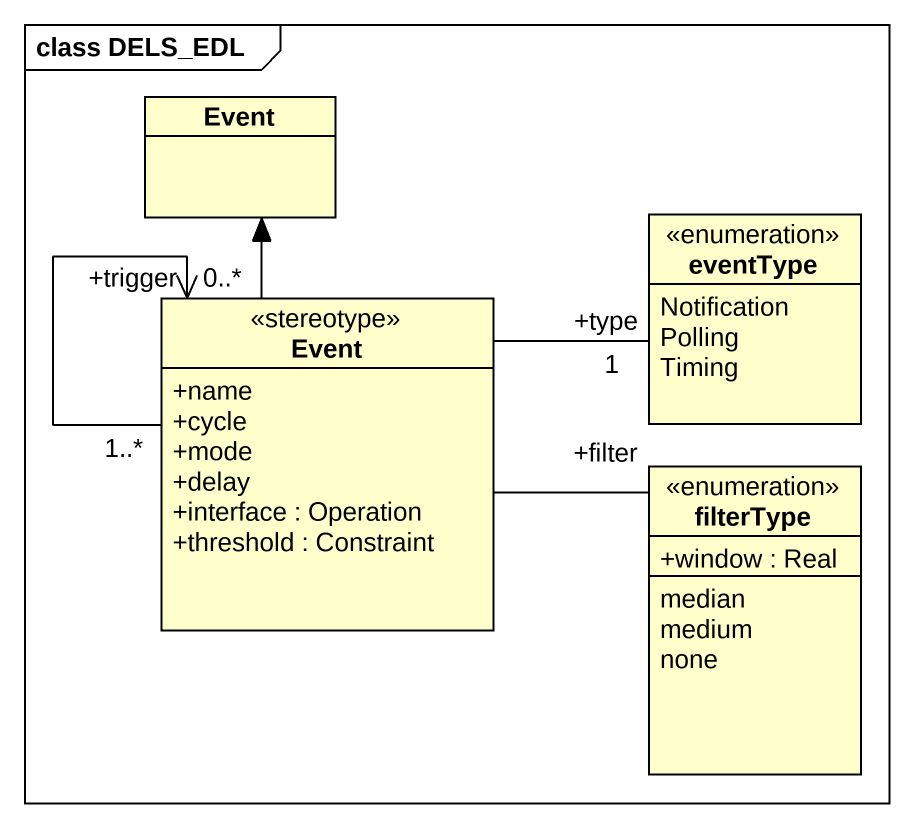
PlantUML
@startuml
mainframe class DELS_EDL
hide circle
hide empty members
skinparam classAttributeIconSize 0
class Event
enum eventType {
  Notification
  Polling
  Timing
}
class "Event" as Event_2 <<stereotype>> {
  +name
  +cycle
  +mode
  +delay
  +interface : Operation
  +threshold : Constraint
}
enum filterType {
  +window : Real
  median
  medium
  none
}
Event_2 -up-> Event
Event_2 -right- "1\n+type" eventType
Event_2 "0..*\n+trigger" <-- "1..*" Event_2
Event_2 -right- "+filter" filterType
@enduml
